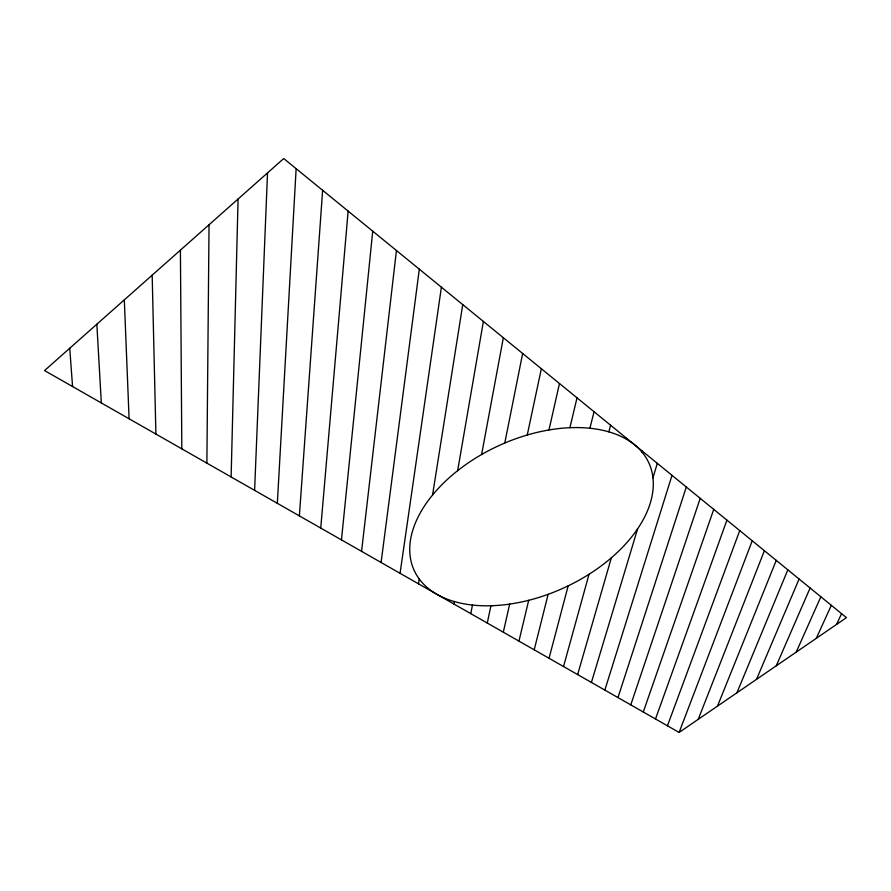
<?xml version="1.0" encoding="UTF-8"?>
<svg xmlns="http://www.w3.org/2000/svg" width="891" height="891" viewBox="0 0 891 891"><rect width="100%" height="100%" fill="white"/><g stroke="black" fill="none" stroke-linecap="round" stroke-linejoin="round"><path stroke-width="1.34" d="M206.879 463.142L209.04 224.755M231.125 476.963L238.075 199.016M254.603 490.351L267.523 172.91M277.335 503.326L296.135 168.677M299.376 515.889L322.631 190.295M320.738 528.073L348.136 211.111M341.465 539.89L372.728 231.17M361.568 551.362L396.428 250.505M381.092 562.488L419.316 269.171M400.059 573.303L441.401 287.192M418.48 583.817L419.249 579.005M432.558 495.006L462.741 304.611M457.662 470.66L483.379 321.439M453.82 603.964L454.276 601.536M481.608 454.521L503.337 337.722M470.771 613.632L472.475 605.056M504.785 443.027L522.649 353.482M487.266 623.032L490.941 605.735M527.249 435.008L541.349 368.74M503.315 632.198L509.663 604.087M548.979 429.963L559.47 383.52M518.952 641.108L528.697 600.289M569.895 427.702L577.023 397.843M534.199 649.806L548.143 594.308M589.909 428.248L594.052 411.742M549.045 658.271L568.168 585.855M608.831 431.845L610.58 425.219M563.524 666.524L589.029 574.261M626.373 439.185L626.618 438.305M577.635 674.576L611.36 557.777M641.91 451.982L642.188 451.002M591.412 682.428L637.622 528.808M652.958 477.821L657.313 463.353M604.844 690.091L672.014 475.349M617.964 697.575L686.315 487.009M630.772 704.881L700.215 498.347M643.28 712.009L713.747 509.385M655.498 718.981L726.911 520.132M667.437 725.786L739.73 530.591M679.109 732.447L846.45 617.652L283.728 158.553L44.55 370.567L679.109 732.447L752.227 540.781M698.221 719.338L764.389 550.705M717.489 706.118L776.25 560.383M736.924 692.797L787.822 569.817M756.515 679.354L799.093 579.027M776.273 665.8L810.108 588.004M796.198 652.134L820.845 596.77M816.29 638.346L831.325 605.323M836.549 624.446L841.572 613.676M69.732 348.247L72.572 386.549M96.841 324.213L101.329 402.944M124.317 299.855L129.095 418.781M152.172 275.163L155.903 434.073M180.416 250.126L181.82 448.852M492.79 605.68A129.061 78.196 -24.6 0 0 650.875 468.109A129.061 78.196 -24.6 0 0 450.891 476.273A129.061 78.196 -24.6 0 0 492.79 605.68"/></g></svg>
